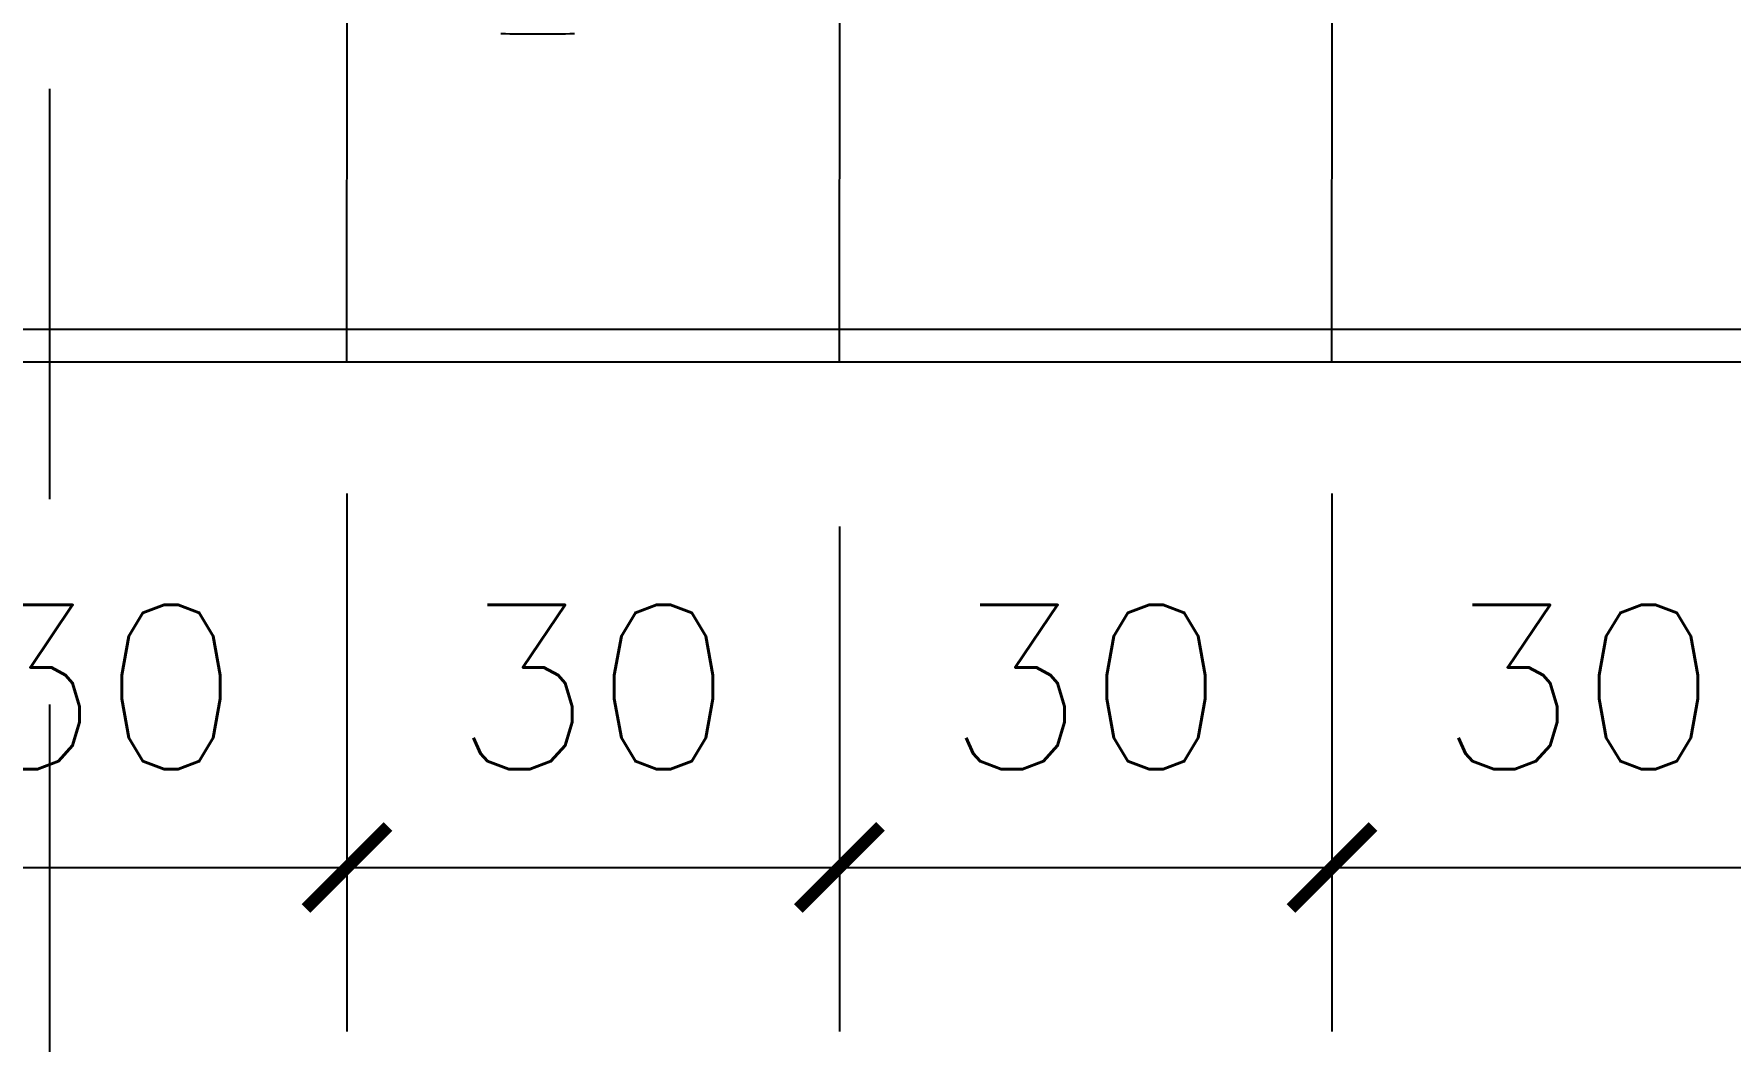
# Model space of a CAD drawing. Header units: centimetres. Extents: x -1797 to 2001, y -8788 to 1856.
# Drawn here: x -1382.6 to -1279.3, y -130.4 to -69 of the extents above; entities that cross this region are included whole.
import ezdxf

# ---------------------------------------------------------------- set-up
doc = ezdxf.new("R2010")
doc.units = ezdxf.units.CM
doc.header["$LTSCALE"] = 100
doc.header["$MEASUREMENT"] = 0
doc.header["$PDMODE"] = 35
doc.linetypes.add('HIDDEN', pattern=[0.375, 0.25, -0.125])
for name, color, linetype in [('DIM', 1, 'Continuous'), ('HIDDEN -03', 8, 'HIDDEN'), ('ID_Flooring_02', 127, 'Continuous'), ('ID_Furniture-Fixed_02', 145, 'Continuous'), ('WALL-01', 7, 'Continuous'), ('WALL-03', 2, 'Continuous'), ('WALL-04', 1, 'Continuous')]:
    doc.layers.add(name, color=color, linetype=linetype)
doc.styles.add('ISO', font='isocp2.shx', dxfattribs={"width": 0.8})
doc.styles.add('ROMANS', font='romans')
doc.dimstyles.new('AS-17-100', dxfattribs={"dimtxt": 10, "dimasz": 5, "dimexe": 10, "dimexo": 10, "dimgap": 6, "dimtad": 1, "dimtoh": 1, "dimdec": 0, "dimdsep": 46, "dimtxsty": 'ROMANS', "dimblk1": 'ARCHTICK', "dimblk2": 'ARCHTICK', "dimsah": 1, "dimcen": 25, "dimdle": 10, "dimclrd": 1, "dimclre": 1, "dimclrt": 2, "dimadec": 0, "dimazin": 0, "dimtfac": 1, "dimtdec": 0, "dimtofl": 0, "dimtmove": 2, "dimatfit": 3, "dimldrblk": 'ARCHTICK', "dimfxl": 1, "dimtolj": 1, "dimtzin": 0, "dimarcsym": 0})
doc.dimstyles.new('DIM DET', dxfattribs={"dimtxt": 0.05, "dimasz": 0.025, "dimexe": 0.025, "dimexo": 0.025, "dimgap": 0.025, "dimtad": 1, "dimzin": 0, "dimdsep": 46, "dimtxsty": 'ISO', "dimblk": 'ARCHTICK', "dimcen": 0.1, "dimdle": 0.025, "dimclrd": 15, "dimclre": 15, "dimclrt": 2, "dimadec": 0, "dimazin": 0, "dimtfac": 1, "dimtmove": 2, "dimatfit": 0, "dimldrblk": 'ARCHTICK', "dimfxl": 0.17, "dimtzin": 1, "dimarcsym": 0})

# ---------------------------------------------------------------- blocks, each defined once
blk = doc.blocks.new('_ARCHTICK')
at = {"color": 0, "linetype": 'ByBlock', "const_width": 0.15}
blk.add_lwpolyline([(-0.5, -0.5), (0.5, 0.5)], dxfattribs=at)
blk = doc.blocks.new('*D560')
at = {"layer": 'Defpoints', "color": 0, "transparency": 16777216}
for p in [(-1393.54, -87.08), (-1363.54, -87.05), (-1363.54, -119.83)]:
    blk.add_point(p, dxfattribs=at)
at = {"layer": 'DIM', "color": 1, "lineweight": -2, "transparency": 16777216}
for p, q in [((-1393.54, -97.08), (-1393.54, -129.83)), ((-1363.54, -97.05), (-1363.54, -129.83)), ((-1403.54, -119.83), (-1353.54, -119.83))]:
    blk.add_line(p, q, dxfattribs=at)
at = {"layer": 'DIM', "color": 1, "lineweight": -2, "transparency": 16777216, "xscale": 5, "yscale": 5, "zscale": 5, "rotation": 180}
blk.add_blockref('_ARCHTICK', (-1393.54, -119.83), dxfattribs=at)
at = {"layer": 'DIM', "color": 1, "lineweight": -2, "transparency": 16777216, "xscale": 5, "yscale": 5, "zscale": 5}
blk.add_blockref('_ARCHTICK', (-1363.54, -119.83), dxfattribs=at)
at = {"layer": 'DIM', "color": 2, "transparency": 16777216, "insert": (-1378.54, -108.83), "char_height": 10, "attachment_point": 5, "style": 'ROMANS'}
blk.add_mtext('\\A1;30', dxfattribs=at)
blk = doc.blocks.new('*D561')
at = {"layer": 'Defpoints', "color": 0, "transparency": 16777216}
for p in [(-1363.54, -87.05), (-1333.54, -89.05), (-1333.54, -119.83)]:
    blk.add_point(p, dxfattribs=at)
at = {"layer": 'DIM', "color": 1, "lineweight": -2, "transparency": 16777216}
for p, q in [((-1363.54, -97.05), (-1363.54, -129.83)), ((-1333.54, -99.05), (-1333.54, -129.83)), ((-1373.54, -119.83), (-1323.54, -119.83))]:
    blk.add_line(p, q, dxfattribs=at)
at = {"layer": 'DIM', "color": 1, "lineweight": -2, "transparency": 16777216, "xscale": 5, "yscale": 5, "zscale": 5, "rotation": 180}
blk.add_blockref('_ARCHTICK', (-1363.54, -119.83), dxfattribs=at)
at = {"layer": 'DIM', "color": 1, "lineweight": -2, "transparency": 16777216, "xscale": 5, "yscale": 5, "zscale": 5}
blk.add_blockref('_ARCHTICK', (-1333.54, -119.83), dxfattribs=at)
at = {"layer": 'DIM', "color": 2, "transparency": 16777216, "insert": (-1348.54, -108.83), "char_height": 10, "attachment_point": 5, "style": 'ROMANS'}
blk.add_mtext('\\A1;30', dxfattribs=at)
blk = doc.blocks.new('*D562')
at = {"layer": 'Defpoints', "color": 0, "transparency": 16777216}
for p in [(-1303.54, -87.05), (-1333.54, -89.05), (-1303.54, -119.83)]:
    blk.add_point(p, dxfattribs=at)
at = {"layer": 'DIM', "color": 1, "lineweight": -2, "transparency": 16777216}
for p, q in [((-1303.54, -97.05), (-1303.54, -129.83)), ((-1333.54, -99.05), (-1333.54, -129.83)), ((-1343.54, -119.83), (-1293.54, -119.83))]:
    blk.add_line(p, q, dxfattribs=at)
at = {"layer": 'DIM', "color": 1, "lineweight": -2, "transparency": 16777216, "xscale": 5, "yscale": 5, "zscale": 5, "rotation": 180}
blk.add_blockref('_ARCHTICK', (-1333.54, -119.83), dxfattribs=at)
at = {"layer": 'DIM', "color": 1, "lineweight": -2, "transparency": 16777216, "xscale": 5, "yscale": 5, "zscale": 5}
blk.add_blockref('_ARCHTICK', (-1303.54, -119.83), dxfattribs=at)
at = {"layer": 'DIM', "color": 2, "transparency": 16777216, "insert": (-1318.54, -108.83), "char_height": 10, "attachment_point": 5, "style": 'ROMANS'}
blk.add_mtext('\\A1;30', dxfattribs=at)
blk = doc.blocks.new('*D563')
at = {"layer": 'Defpoints', "color": 0, "transparency": 16777216}
for p in [(-1303.54, -87.05), (-1273.54, -87.05), (-1273.54, -119.83)]:
    blk.add_point(p, dxfattribs=at)
at = {"layer": 'DIM', "color": 1, "lineweight": -2, "transparency": 16777216}
for p, q in [((-1303.54, -97.05), (-1303.54, -129.83)), ((-1273.54, -97.05), (-1273.54, -129.83)), ((-1313.54, -119.83), (-1263.54, -119.83))]:
    blk.add_line(p, q, dxfattribs=at)
at = {"layer": 'DIM', "color": 1, "lineweight": -2, "transparency": 16777216, "xscale": 5, "yscale": 5, "zscale": 5, "rotation": 180}
blk.add_blockref('_ARCHTICK', (-1303.54, -119.83), dxfattribs=at)
at = {"layer": 'DIM', "color": 1, "lineweight": -2, "transparency": 16777216, "xscale": 5, "yscale": 5, "zscale": 5}
blk.add_blockref('_ARCHTICK', (-1273.54, -119.83), dxfattribs=at)
at = {"layer": 'DIM', "color": 2, "transparency": 16777216, "insert": (-1288.54, -108.83), "char_height": 10, "attachment_point": 5, "style": 'ROMANS'}
blk.add_mtext('\\A1;30', dxfattribs=at)
blk = doc.blocks.new('*D564')
at = {"layer": 'Defpoints', "color": 0, "transparency": 16777216}
for p in [(-1273.54, -87.05), (-1243.54, -87.05), (-1243.54, -119.83)]:
    blk.add_point(p, dxfattribs=at)
at = {"layer": 'DIM', "color": 1, "lineweight": -2, "transparency": 16777216}
for p, q in [((-1273.54, -97.05), (-1273.54, -129.83)), ((-1243.54, -97.05), (-1243.54, -129.83)), ((-1283.54, -119.83), (-1233.54, -119.83))]:
    blk.add_line(p, q, dxfattribs=at)
at = {"layer": 'DIM', "color": 1, "lineweight": -2, "transparency": 16777216, "xscale": 5, "yscale": 5, "zscale": 5, "rotation": 180}
blk.add_blockref('_ARCHTICK', (-1273.54, -119.83), dxfattribs=at)
at = {"layer": 'DIM', "color": 1, "lineweight": -2, "transparency": 16777216, "xscale": 5, "yscale": 5, "zscale": 5}
blk.add_blockref('_ARCHTICK', (-1243.54, -119.83), dxfattribs=at)
at = {"layer": 'DIM', "color": 2, "transparency": 16777216, "insert": (-1258.54, -108.83), "char_height": 10, "attachment_point": 5, "style": 'ROMANS'}
blk.add_mtext('\\A1;30', dxfattribs=at)
blk = doc.blocks.new('A$C5f37530c')
at = {"layer": 'ID_Furniture-Fixed_02'}
blk.add_arc((-144.08, -99.5), 100, 358.7134, 1.2901, dxfattribs=at)

msp = doc.modelspace()

# ---------------------------------------------------------------- linework, layer by layer
at = {"layer": 'ID_Flooring_02'}
for p, q in [((-1333.54, -89.05), (-1333.34, 140.95)), ((-1303.54, -89.05), (-1303.34, 140.95)), ((-1363.54, -89.09), (-1363.34, 112.95))]:
    msp.add_line(p, q, dxfattribs=at)
at = {"layer": 'WALL-01'}
msp.add_line((-1093.54, -89.05), (-1453.54, -89.05), dxfattribs=at)
at = {"layer": 'WALL-04'}
msp.add_line((-1143.54, -87.05), (-1453.54, -87.05), dxfattribs=at)

# ---------------------------------------------------------------- block references
at = {"layer": 'WALL-03', "xscale": -1, "rotation": 90}
msp.add_blockref('A$C5f37530c', (-1451.42, -113.14), dxfattribs=at)

# ---------------------------------------------------------------- dimensions: what is measured, and where the dimension line sits
at = {"layer": 'DIM'}
for base, p1, p2, picture, middle in [((-1363.54, -119.83), (-1393.54, -87.08), (-1363.54, -87.05), '*D560', (-1378.54, -108.83)), ((-1333.54, -119.83), (-1363.54, -87.05), (-1333.54, -89.05), '*D561', (-1348.54, -108.83)), ((-1303.54, -119.83), (-1333.54, -89.05), (-1303.54, -87.05), '*D562', (-1318.54, -108.83)), ((-1273.54, -119.83), (-1303.54, -87.05), (-1273.54, -87.05), '*D563', (-1288.54, -108.83)), ((-1243.54, -119.83), (-1273.54, -87.05), (-1243.54, -87.05), '*D564', (-1258.54, -108.83))]:
    dim = msp.add_linear_dim(base=base, p1=p1, p2=p2, dimstyle='AS-17-100', dxfattribs=at)
    dim.commit()
    dim.dimension.update_dxf_attribs({"geometry": picture, "text_midpoint": middle})

# ---------------------------------------------------------------- leaders
at = {"layer": 'HIDDEN -03'}
msp.add_leader([(-1381.66, -34.89), (-1381.66, -229.1)], dimstyle='DIM DET', override={"dimasz": 0.04, "dimtad": 0, "dimclrd": 251, "dimldrblk": 'Dot', "dimfxl": 0.1}, dxfattribs=at)

doc.saveas('drawing.dxf')
